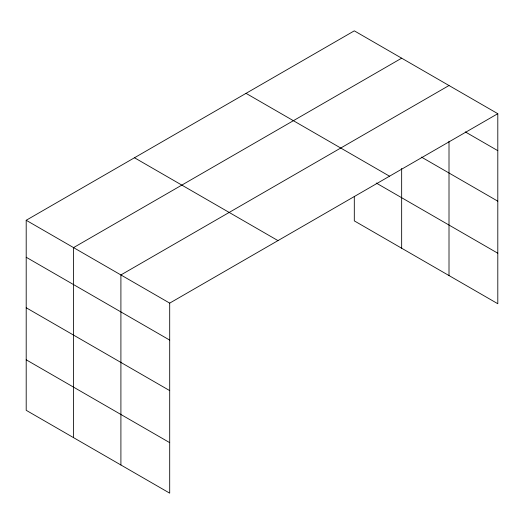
<?xml version="1.0" encoding="UTF-8"?>
<svg xmlns="http://www.w3.org/2000/svg" width="524" height="524" viewBox="0 0 524 524"><rect width="100%" height="100%" fill="white"/><g stroke="black" fill="none" stroke-linecap="round" stroke-linejoin="round"><path stroke-width="0.79" d="M449.009 141.238L449.009 275.558M354.303 196.441L354.303 220.879L497.8 303.73L497.8 113.688L354.303 30.844L26.2 220.27L26.2 410.312L169.697 493.156L169.697 303.121L26.2 220.27M401.659 58.184L73.556 247.61L73.556 437.651M449.009 85.523L120.906 274.949L120.906 464.991M169.697 303.121L497.8 113.688M465.273 131.891L497.8 150.67M421.447 157.095L497.8 201.177M246.031 93.351L389.529 176.202M376.212 183.02L497.8 253.223M134.472 157.757L277.969 240.608M26.2 257.251L169.697 340.096M26.2 307.758L169.697 390.609M26.2 359.798L169.697 442.649M401.659 168.44L401.659 248.219"/></g></svg>
